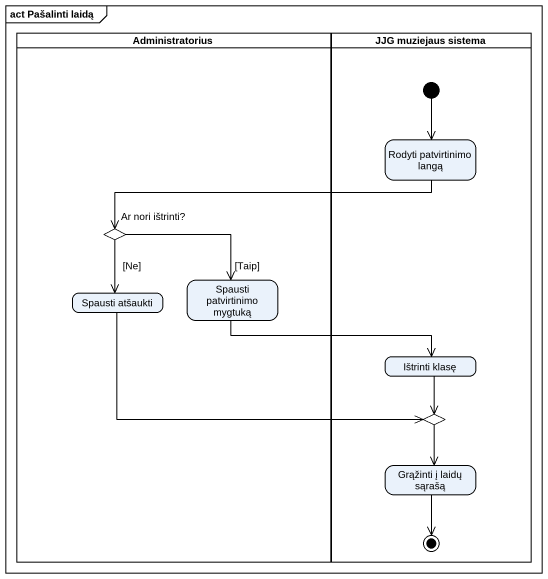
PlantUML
@startuml
mainframe act Pašalinti laidą
hide empty description
state Administratorius <<partition>> {
  state choice1 <<choice>>
  state "Spausti atšaukti" as Spausti_atšaukti
  state "Spausti patvirtinimo mygtuką" as Spausti_patvirtinimo_mygtuką
}
state "JJG muziejaus sistema" as JJG_muziejaus_sistema <<partition>> {
  state "Rodyti patvirtinimo langą" as Rodyti_patvirtinimo_langą
  state "Ištrinti klasę" as Ištrinti_klasę
  state choice2 <<choice>>
  state "Grąžinti į laidų sąrašą" as Grąžinti_į_laidų_sąrašą
  [*] --> Rodyti_patvirtinimo_langą
  Grąžinti_į_laidų_sąrašą --> [*]
}
Rodyti_patvirtinimo_langą -left-> choice1 : Ar nori ištrinti?
choice1 --> Spausti_atšaukti : [Ne]
choice1 -right-> Spausti_patvirtinimo_mygtuką : [Taip]
Spausti_atšaukti -right-> choice2
Spausti_patvirtinimo_mygtuką -right-> Ištrinti_klasę
Ištrinti_klasę --> choice2
choice2 --> Grąžinti_į_laidų_sąrašą
@enduml
